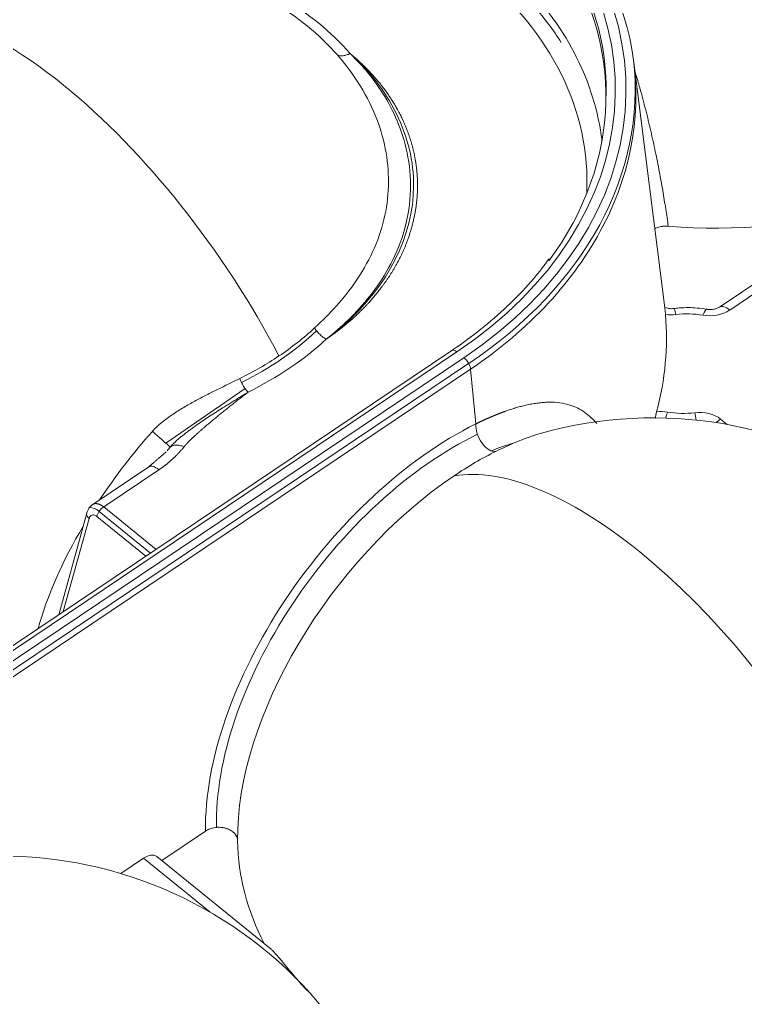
# Model space of a CAD drawing. Header units: millimetres. Extents: x 409 to 2276, y 1039 to 1674.
# Drawn here: x 2085.3 to 2122.8, y 1366.3 to 1416.8 of the extents above; entities that cross this region are included whole.
import ezdxf

# ---------------------------------------------------------------- set-up
doc = ezdxf.new("R2010")
doc.units = ezdxf.units.MM
doc.layers.add('粗实线层', color=7, linetype='Continuous', lineweight=35)

msp = doc.modelspace()

# ---------------------------------------------------------------- linework, layer by layer
at = {"layer": '粗实线层', "lineweight": 20}
for p, q in [((2118.65, 1401.916), (2117.049, 1414.597)), ((2122.005, 1401.801), (2133.377, 1409.444)), ((2130.303, 1407.882), (2121.48, 1401.953)), ((2107.634, 1399.709), (2069.441, 1374.039)), ((2069.706, 1373.966), (2107.896, 1399.632)), ((2070.067, 1373.667), (2108.261, 1399.337)), ((2108.506, 1399.037), (2070.312, 1373.367)), ((2070.413, 1373.079), (2108.607, 1398.748)), ((2108.607, 1398.748), (2108.878, 1395.915)), ((2096.948, 1397.745), (2092.839, 1394.923)), ((2121.533, 1396.162), (2121.874, 1395.886)), ((2091.968, 1393.696), (2089.013, 1391.709)), ((2092.493, 1393.544), (2089.633, 1391.621)), ((2089.633, 1391.621), (2092.34, 1389.43)), ((2088.759, 1391.305), (2087.307, 1386.047)), ((2087.547, 1386.209), (2088.875, 1391.016)), ((2089.283, 1391.127), (2091.815, 1389.077)), ((2089.399, 1391.385), (2092.052, 1389.236)), ((2092.633, 1373.342), (2094.898, 1374.865)), ((2090.521, 1372.674), (2091.697, 1373.465)), ((2095.141, 1370.676), (2091.697, 1373.465)), ((2098.287, 1368.764), (2092.376, 1373.55))]:
    msp.add_line(p, q, dxfattribs=at)
for centre, start, end in [((2088.27, 1398.844), 69.9645, 123.9045), ((2118.054, 1374.728), 4.7353, 105.6172), ((2084.353, 1352.078), 4.7353, 104.5238)]:
    msp.add_arc(centre, 21.5, start, end, dxfattribs=at)
for centre, major_axis, ratio, start_param, end_param in [((2121.971, 1421.494), (11.993, -17.844), 0.431052, 0.689641, 2.190613), ((2091.83, 1412.642), (-24.797, -1.2), 0.734481, 2.259038, 3.829834), ((2091.83, 1412.642), (-24.246, -1.174), 0.734481, 2.259038, 3.829834), ((2091.83, 1412.642), (23.773, 1.151), 0.734481, 6.21723, 6.966344), ((2091.845, 1412.32), (-25.296, -1.225), 0.734481, 2.736903, 3.734285), ((2091.845, 1412.32), (-23.748, -1.15), 0.734481, 2.601619, 3.574653), ((2092.031, 1408.475), (23.451, 1.135), 0.734481, 0.187771, 0.688241), ((2092.059, 1407.897), (23.406, 1.133), 0.734481, 0.462516, 0.697504), ((2092.059, 1407.897), (22.553, 1.092), 0.734481, 6.213027, 6.971427), ((2088.27, 1398.844), (-11.993, 17.844), 0.431052, 5.332205, 6.283165), ((2087.827, 1407.995), (17.185, 0.832), 0.734481, 0.526549, 0.842635), ((2087.815, 1408.236), (16.421, 0.795), 0.734481, 0.526549, 0.842635), ((2092.059, 1407.897), (23.406, 1.133), 0.734481, 0.399974, 0.462516), ((2091.83, 1412.642), (25.271, 1.223), 0.734481, 5.397016, 6.331291), ((2088.27, 1398.844), (11.993, -17.844), 0.431052, 1.320113, 2.190613), ((2092.031, 1408.475), (23.451, 1.135), 0.734481, 0.054572, 0.187771), ((2121.954, 1421.832), (-21.469, -1.039), 0.734481, 1.389213, 1.877077), ((2091.845, 1412.32), (-25.296, -1.225), 0.734481, 2.259038, 2.736903), ((2119.245, 1400.887), (-0.126, 0.992), 0.071717, 5.455486, 6.282681), ((2119.705, 1399.029), (3.496, 0.169), 0.734481, 1.270606, 1.676674), ((2120.653, 1400.854), (0.174, 0.985), 0.200672, 0.000582, 0.847656), ((2121.013, 1402.605), (-1.498, -0.073), 0.734481, 1.270606, 2.259038), ((2122.038, 1401.123), (-0.558, 0.83), 0.431052, 5.332205, 6.27272), ((2092.453, 1399.763), (-26.265, -1.271), 0.734481, 2.908531, 3.169223), ((2119.001, 1402.651), (-1.498, -0.073), 0.734481, 1.321242, 1.676674), ((2087.827, 1407.995), (-16.421, -0.795), 0.734481, 2.110442, 2.430223), ((2087.815, 1408.236), (16.421, 0.795), 0.734481, 5.40063, 5.562323), ((2087.827, 1407.995), (17.185, 0.832), 0.734481, 5.246237, 5.562323), ((2107.913, 1399.294), (-0.279, 0.415), 0.431052, 5.332205, 6.283175), ((2087.815, 1408.236), (16.421, 0.795), 0.734481, 5.246237, 5.40063), ((2108.277, 1398.998), (-0.279, 0.415), 0.431052, 3.813769, 5.332205), ((2097.064, 1398.23), (0.442, -0.897), 0.34532, 4.513815, 5.384315), ((2118.398, 1395.453), (1.498, 0.073), 0.734481, 1.270606, 1.651722), ((2118.823, 1395.848), (0.174, 0.985), 0.200672, 0.847656, 1.221432), ((2119.705, 1399.029), (-3.496, -0.169), 0.734481, 1.270606, 1.676674), ((2120.41, 1395.407), (1.498, 0.073), 0.734481, 0.688241, 1.676674), ((2120.231, 1395.816), (-0.126, 0.992), 0.071717, 5.008716, 5.455486), ((2121.566, 1395.484), (0.629, 0.777), 0.524149, 1.04008, 1.344668), ((2107.767, 1382.525), (-10.34, -13.641), 0.56187, 3.988093, 5.657964), ((2109.537, 1395.415), (-0.445, 0.896), 0.548126, 0.736604, 3.013746), ((2097.777, 1390.494), (10.565, 12.03), 0.471637, 1.566387, 1.848816), ((2107.767, 1382.525), (9.88, 13.035), 0.56187, 0.835982, 2.528446), ((2108.854, 1381.701), (-9.88, -13.035), 0.56187, 3.988093, 4.164271), ((2092.526, 1392.866), (0.558, -0.83), 0.431052, 2.190613, 3.14158), ((2118.054, 1374.728), (-11.993, 17.844), 0.431052, 5.332205, 6.090911), ((2108.854, 1381.701), (-9.88, -13.035), 0.56187, 4.164271, 5.65967), ((2089.178, 1390.615), (0.366, -0.948), 0.608435, 2.248212, 3.001255), ((2089.649, 1391.282), (0.315, 0.389), 0.524149, 1.04008, 2.349077), ((2089.241, 1391.172), (-0.482, 0.133), 0.631853, 0.000008, 0.898578), ((2097.777, 1390.494), (10.565, 12.03), 0.471637, 1.952793, 2.371053), ((2118.054, 1374.728), (11.993, -17.844), 0.431052, 0.643074, 2.190613), ((2118.038, 1375.067), (-21.469, -1.039), 0.734481, 6.262072, 6.608025), ((2091.764, 1372.759), (-0.603, -0.798), 0.562222, 3.123034, 4.163097), ((2084.353, 1352.078), (-11.993, 17.844), 0.431052, 3.784667, 5.332205)]:
    msp.add_ellipse(centre, major_axis=major_axis, ratio=ratio, start_param=start_param, end_param=end_param, dxfattribs=at)
for points, degree, knots in [([(2101.718, 1414.984), (2102.054, 1414.599), (2102.775, 1413.667), (2103.632, 1412.118), (2104.206, 1410.375), (2104.417, 1408.63), (2104.273, 1406.901), (2103.775, 1405.208), (2102.918, 1403.559), (2101.81, 1402.115), (2100.936, 1401.241), (2100.537, 1400.872)], 3, [0, 0, 0, 0, 0.091118, 0.211535, 0.328064, 0.442818, 0.5569, 0.671512, 0.788047, 0.908701, 1, 1, 1, 1]), ([(2102.377, 1415.057), (2102.709, 1414.729), (2103.373, 1414.017), (2104.236, 1412.796), (2104.96, 1411.345), (2105.451, 1409.637), (2105.567, 1407.718), (2105.211, 1405.78), (2104.457, 1404.023), (2103.471, 1402.549), (2102.365, 1401.324), (2101.547, 1400.616), (2101.14, 1400.289)], 3, [0, 0, 0, 0, 0.076224, 0.16117, 0.256698, 0.364347, 0.486915, 0.614889, 0.729119, 0.83015, 0.919782, 1, 1, 1, 1]), ([(2102.377, 1415.057), (2102.739, 1414.749), (2103.023, 1414.479), (2103.363, 1414.155), (2103.652, 1413.827), (2104.302, 1413.087), (2104.78, 1412.243), (2105.328, 1411.274), (2105.599, 1410.25), (2105.752, 1409.671), (2105.817, 1409.074), (2105.887, 1408.428), (2105.85, 1407.794), (2105.812, 1407.145), (2105.661, 1406.473), (2105.516, 1405.83), (2105.28, 1405.229), (2105.061, 1404.673), (2104.754, 1404.126), (2104.472, 1403.625), (2104.126, 1403.146), (2103.495, 1402.274), (2102.688, 1401.521), (2102.329, 1401.188), (2101.917, 1400.864), (2101.567, 1400.588), (2101.14, 1400.289)], 2, [0, 0, 0, 0.0625, 0.0625, 0.125, 0.125, 0.25, 0.25, 0.375, 0.375, 0.4375, 0.4375, 0.5, 0.5, 0.5625, 0.5625, 0.625, 0.625, 0.6875, 0.6875, 0.75, 0.75, 0.875, 0.875, 0.9375, 0.9375, 1, 1, 1]), ([(2101.38, 1400.485), (2101.389, 1400.492), (2101.399, 1400.498), (2101.486, 1400.563), (2101.562, 1400.622), (2101.937, 1400.923), (2102.222, 1401.173), (2104.634, 1403.504), (2105.795, 1406.138), (2105.577, 1409.952), (2105.196, 1411.211), (2104.209, 1412.976), (2103.814, 1413.538), (2103.114, 1414.337), (2102.87, 1414.599), (2102.588, 1414.846), (2102.584, 1414.85), (2102.58, 1414.854)], 3, [0, 0, 0, 0, 0.001785, 0.001785, 0.017127, 0.017127, 0.078496, 0.078496, 0.569443, 0.569443, 0.814917, 0.814917, 0.937654, 0.937654, 0.999022, 0.999022, 1, 1, 1, 1]), ([(2101.718, 1414.984), (2101.76, 1414.966), (2101.806, 1414.953), (2101.906, 1414.941), (2101.96, 1414.941), (2102.074, 1414.953), (2102.133, 1414.966), (2102.254, 1415.003), (2102.315, 1415.027), (2102.377, 1415.057)], 3, [0, 0, 0, 0, 0.25, 0.25, 0.5, 0.5, 0.75, 0.75, 1, 1, 1, 1]), ([(2118.828, 1406.135), (2118.788, 1406.425), (2118.744, 1406.723), (2118.648, 1407.336), (2118.597, 1407.65), (2118.486, 1408.295), (2118.426, 1408.624), (2118.299, 1409.297), (2118.231, 1409.641), (2118.085, 1410.34), (2118.007, 1410.695), (2117.841, 1411.417), (2117.753, 1411.783), (2117.565, 1412.524), (2117.465, 1412.899), (2117.285, 1413.536), (2117.208, 1413.797), (2117.129, 1414.059)], 3, [0, 0, 0, 0, 0.130098, 0.130098, 0.260196, 0.260196, 0.390295, 0.390295, 0.520393, 0.520393, 0.650491, 0.650491, 0.780589, 0.780589, 0.910688, 0.910688, 1, 1, 1, 1]), ([(2118.828, 1406.135), (2118.786, 1406.139), (2118.703, 1406.142), (2118.62, 1406.138), (2118.558, 1406.132), (2118.537, 1406.129), (2118.495, 1406.123), (2118.475, 1406.12), (2118.414, 1406.108), (2118.334, 1406.088), (2118.258, 1406.062), (2118.202, 1406.039), (2118.183, 1406.032), (2118.154, 1406.018), (2118.143, 1406.012), (2118.132, 1406.007)], 3, [0, 0, 0, 0, 0.171969, 0.343938, 0.343938, 0.429922, 0.429922, 0.515907, 0.515907, 0.687876, 0.859845, 0.859845, 0.945829, 0.945829, 1, 1, 1, 1]), ([(2112.667, 1404.454), (2112.419, 1404.107), (2111.805, 1403.315), (2110.685, 1402.136), (2109.349, 1400.948), (2108.297, 1400.16), (2107.719, 1399.766), (2107.634, 1399.709)], 3, [0, 0, 0, 0, 0.195129, 0.454262, 0.71316, 0.958097, 1, 1, 1, 1]), ([(2118.683, 1401.567), (2118.678, 1401.618), (2118.674, 1401.663), (2118.669, 1401.724), (2118.667, 1401.743), (2118.664, 1401.77), (2118.664, 1401.778), (2118.662, 1401.795), (2118.661, 1401.803), (2118.658, 1401.841), (2118.655, 1401.866), (2118.652, 1401.894), (2118.651, 1401.902), (2118.65, 1401.913), (2118.65, 1401.916), (2118.649, 1401.921), (2118.649, 1401.923), (2118.648, 1401.933), (2118.647, 1401.936), (2118.647, 1401.931), (2118.647, 1401.93), (2118.648, 1401.928)], 3, [0, 0, 0, 0, 0.188775, 0.188775, 0.283162, 0.283162, 0.330356, 0.330356, 0.37755, 0.37755, 0.566324, 0.566324, 0.660712, 0.660712, 0.707906, 0.707906, 0.755099, 0.755099, 0.943874, 0.943874, 1, 1, 1, 1]), ([(2119.119, 1401.879), (2119.072, 1401.873), (2118.964, 1401.866), (2118.793, 1401.884), (2118.697, 1401.913), (2118.653, 1401.931)], 3, [0, 0, 0, 0, 0.271593, 0.636668, 1, 1, 1, 1]), ([(2120.827, 1401.839), (2120.66, 1401.868), (2120.19, 1401.929), (2119.611, 1401.931), (2119.212, 1401.89), (2119.119, 1401.879)], 3, [0, 0, 0, 0, 0.298575, 0.83638, 1, 1, 1, 1]), ([(2121.48, 1401.953), (2121.457, 1401.936), (2121.394, 1401.901), (2121.252, 1401.849), (2121.069, 1401.82), (2120.922, 1401.824), (2120.845, 1401.836), (2120.827, 1401.839)], 3, [0, 0, 0, 0, 0.187791, 0.428128, 0.672802, 0.922398, 1, 1, 1, 1]), ([(2100.537, 1400.872), (2100.572, 1400.818), (2100.612, 1400.762), (2100.702, 1400.653), (2100.751, 1400.599), (2100.856, 1400.496), (2100.912, 1400.448), (2101.025, 1400.361), (2101.083, 1400.322), (2101.14, 1400.289)], 3, [0, 0, 0, 0, 0.25, 0.25, 0.5, 0.5, 0.75, 0.75, 1, 1, 1, 1]), ([(2096.674, 1398.258), (2096.295, 1398.071), (2095.91, 1397.886), (2095.327, 1397.6), (2095.133, 1397.503), (2094.743, 1397.304), (2094.548, 1397.202), (2094.16, 1396.991), (2093.773, 1396.772), (2093.391, 1396.534), (2093.111, 1396.345), (2093.018, 1396.28), (2092.834, 1396.146), (2092.699, 1396.042), (2092.567, 1395.932), (2092.48, 1395.856), (2092.436, 1395.818), (2092.309, 1395.7), (2092.227, 1395.618), (2092.15, 1395.53)], 3, [0, 0, 0, 0, 0.25, 0.25, 0.375, 0.375, 0.5, 0.5, 0.625, 0.75, 0.75, 0.8125, 0.8125, 0.875, 0.90625, 0.90625, 0.9375, 0.9375, 1, 1, 1, 1]), ([(2097.097, 1397.552), (2097.065, 1397.533), (2097.002, 1397.494), (2096.905, 1397.434), (2096.808, 1397.375), (2096.71, 1397.314), (2096.611, 1397.254), (2096.511, 1397.192), (2096.41, 1397.13), (2096.308, 1397.067), (2096.205, 1397.004), (2096.102, 1396.939), (2095.997, 1396.874), (2095.892, 1396.809), (2095.596, 1396.623), (2095.132, 1396.327), (2094.639, 1395.996), (2094.313, 1395.765), (2094.132, 1395.633), (2093.964, 1395.508), (2093.811, 1395.389), (2093.686, 1395.288), (2093.585, 1395.205), (2093.503, 1395.135), (2093.425, 1395.066), (2093.361, 1395.007), (2093.312, 1394.961), (2093.28, 1394.929), (2093.253, 1394.903), (2093.232, 1394.883), (2093.213, 1394.863), (2093.193, 1394.842), (2093.17, 1394.819), (2093.147, 1394.794), (2093.124, 1394.769), (2093.101, 1394.743), (2093.085, 1394.725), (2093.078, 1394.716)], 3, [0, 0, 0, 0, 0.0233, 0.046798, 0.070494, 0.094388, 0.118482, 0.142775, 0.167268, 0.191961, 0.216854, 0.241948, 0.267244, 0.292744, 0.318448, 0.482238, 0.630328, 0.678671, 0.723799, 0.765709, 0.804401, 0.840078, 0.861666, 0.882743, 0.90347, 0.923933, 0.934354, 0.943186, 0.950434, 0.956208, 0.960598, 0.966792, 0.973085, 0.979548, 0.986234, 0.993111, 1, 1, 1, 1]), ([(2097.097, 1397.552), (2096.512, 1397.106), (2095.935, 1396.643), (2095.314, 1396.146), (2094.85, 1395.747), (2094.454, 1395.407), (2094.178, 1395.143), (2094.054, 1395.025), (2093.947, 1394.912), (2093.837, 1394.795), (2093.791, 1394.734)], 2, [0, 0, 0, 0.25, 0.25, 0.5, 0.5, 0.75, 0.75, 0.875, 0.875, 1, 1, 1]), ([(2108.878, 1395.915), (2108.89, 1395.92), (2108.913, 1395.932), (2108.948, 1395.949), (2108.983, 1395.966), (2109.017, 1395.982), (2109.052, 1395.999), (2109.087, 1396.015), (2109.121, 1396.032), (2109.156, 1396.048), (2109.19, 1396.064), (2109.224, 1396.08), (2109.259, 1396.096), (2109.293, 1396.111), (2109.327, 1396.127), (2109.361, 1396.143), (2109.395, 1396.158), (2109.429, 1396.173), (2109.463, 1396.188), (2109.497, 1396.203), (2109.531, 1396.218), (2109.564, 1396.233), (2109.598, 1396.247), (2109.631, 1396.262), (2109.665, 1396.276), (2109.698, 1396.291), (2109.732, 1396.305), (2109.765, 1396.319), (2109.798, 1396.332), (2109.832, 1396.346), (2109.865, 1396.36), (2109.898, 1396.373), (2109.931, 1396.387), (2109.964, 1396.4), (2109.996, 1396.413), (2110.029, 1396.426), (2110.062, 1396.439), (2110.095, 1396.452), (2110.127, 1396.464), (2110.16, 1396.477), (2110.192, 1396.489), (2110.225, 1396.501), (2110.257, 1396.513), (2110.289, 1396.525), (2110.321, 1396.537), (2110.354, 1396.549), (2110.386, 1396.56), (2110.492, 1396.599), (2110.671, 1396.66), (2110.919, 1396.738), (2111.161, 1396.807), (2111.416, 1396.872), (2111.683, 1396.93), (2111.959, 1396.978), (2112.227, 1397.012), (2112.613, 1397.042), (2113.097, 1397.032), (2113.612, 1396.938), (2114.054, 1396.781), (2114.433, 1396.574), (2114.767, 1396.318), (2114.992, 1396.091), (2115.105, 1395.96), (2115.129, 1395.93)], 3, [0, 0, 0, 0, 0.003744, 0.007489, 0.011234, 0.014979, 0.018725, 0.022472, 0.02622, 0.029969, 0.033718, 0.037469, 0.041221, 0.044973, 0.048728, 0.052483, 0.05624, 0.059998, 0.063758, 0.06752, 0.071284, 0.075049, 0.078816, 0.082585, 0.086356, 0.090129, 0.093905, 0.097683, 0.101463, 0.105245, 0.109031, 0.112818, 0.116609, 0.120402, 0.124198, 0.127996, 0.131798, 0.135603, 0.139411, 0.143222, 0.147037, 0.150855, 0.154676, 0.158501, 0.162329, 0.166161, 0.169996, 0.173836, 0.204462, 0.235251, 0.266239, 0.297462, 0.33596, 0.374748, 0.413885, 0.453429, 0.551101, 0.651003, 0.733824, 0.817838, 0.903394, 0.978887, 1, 1, 1, 1]), ([(2118.147, 1396.195), (2118.148, 1396.202), (2118.149, 1396.208), (2118.162, 1396.275), (2118.173, 1396.333), (2118.189, 1396.402), (2118.192, 1396.416), (2118.198, 1396.442), (2118.201, 1396.456), (2118.211, 1396.495), (2118.217, 1396.52), (2118.224, 1396.544)], 3, [0, 0, 0, 0, 0.052751, 0.052751, 0.526375, 0.526375, 0.644781, 0.644781, 0.763188, 0.763188, 1, 1, 1, 1]), ([(2092.15, 1395.53), (2092.196, 1395.489), (2092.245, 1395.446), (2092.348, 1395.355), (2092.401, 1395.308), (2092.509, 1395.213), (2092.563, 1395.165), (2092.668, 1395.073), (2092.719, 1395.028), (2092.813, 1394.946), (2092.856, 1394.909), (2092.931, 1394.843), (2092.963, 1394.815), (2093.015, 1394.77), (2093.035, 1394.752), (2093.064, 1394.727), (2093.073, 1394.72), (2093.078, 1394.716)], 3, [0, 0, 0, 0, 0.125, 0.125, 0.25, 0.25, 0.375, 0.375, 0.5, 0.5, 0.625, 0.625, 0.75, 0.75, 0.875, 0.875, 1, 1, 1, 1]), ([(2109.916, 1394.496), (2110.23, 1394.651), (2110.535, 1394.793), (2111.126, 1395.045), (2111.412, 1395.156), (2111.786, 1395.286), (2111.885, 1395.319), (2111.982, 1395.35)], 3, [0, 0, 0, 0, 0.422699, 0.422699, 0.845398, 0.845398, 1, 1, 1, 1]), ([(2093.791, 1394.734), (2093.516, 1394.384), (2093.166, 1394.068), (2092.852, 1393.785), (2092.493, 1393.544)], 2, [0, 0, 0, 0.5, 0.5, 1, 1, 1]), ([(2093.791, 1394.734), (2093.754, 1394.749), (2093.716, 1394.762), (2093.643, 1394.785), (2093.606, 1394.794), (2093.534, 1394.809), (2093.499, 1394.814), (2093.431, 1394.82), (2093.398, 1394.821), (2093.335, 1394.818), (2093.306, 1394.815), (2093.25, 1394.804), (2093.223, 1394.797), (2093.175, 1394.779), (2093.153, 1394.768), (2093.112, 1394.744), (2093.094, 1394.731), (2093.077, 1394.716)], 3, [0, 0, 0, 0, 0.125, 0.125, 0.25, 0.25, 0.375, 0.375, 0.5, 0.5, 0.625, 0.625, 0.75, 0.75, 0.875, 0.875, 1, 1, 1, 1]), ([(2089.063, 1391.737), (2089.049, 1391.73), (2088.985, 1391.692), (2088.895, 1391.592), (2088.804, 1391.444), (2088.767, 1391.335), (2088.753, 1391.279)], 3, [0, 0, 0, 0, 0.086867, 0.404407, 0.709909, 1, 1, 1, 1]), ([(2089.06, 1391.741), (2089.061, 1391.742), (2089.064, 1391.744), (2089.068, 1391.746), (2089.072, 1391.749), (2089.077, 1391.752), (2089.081, 1391.755), (2089.089, 1391.759), (2089.101, 1391.765), (2089.117, 1391.772), (2089.134, 1391.779), (2089.151, 1391.784), (2089.168, 1391.788), (2089.186, 1391.791), (2089.204, 1391.793), (2089.222, 1391.794), (2089.241, 1391.794), (2089.259, 1391.793), (2089.278, 1391.791), (2089.298, 1391.789), (2089.317, 1391.785), (2089.336, 1391.781), (2089.356, 1391.775), (2089.376, 1391.769), (2089.396, 1391.762), (2089.416, 1391.754), (2089.436, 1391.746), (2089.456, 1391.736), (2089.476, 1391.726), (2089.496, 1391.715), (2089.515, 1391.704), (2089.535, 1391.692), (2089.555, 1391.679), (2089.575, 1391.665), (2089.594, 1391.651), (2089.614, 1391.637), (2089.627, 1391.626), (2089.633, 1391.621)], 3, [0, 0, 0, 0, 0.00646, 0.017102, 0.027591, 0.037928, 0.048113, 0.058145, 0.09307, 0.127817, 0.162385, 0.196777, 0.230991, 0.265028, 0.298888, 0.332573, 0.366082, 0.399415, 0.432574, 0.465558, 0.498368, 0.531004, 0.563467, 0.595757, 0.627875, 0.65982, 0.691594, 0.723197, 0.754629, 0.785891, 0.816984, 0.847907, 0.878661, 0.909247, 0.939665, 0.969916, 1, 1, 1, 1]), ([(2096.557, 1374.361), (2096.556, 1374.396), (2096.548, 1374.465), (2096.527, 1374.532), (2096.51, 1374.574), (2096.506, 1374.582), (2096.498, 1374.598), (2096.494, 1374.607), (2096.481, 1374.631), (2096.472, 1374.647), (2096.442, 1374.693), (2096.419, 1374.723), (2096.38, 1374.766), (2096.366, 1374.78), (2096.337, 1374.807), (2096.322, 1374.82), (2096.274, 1374.859), (2096.207, 1374.906), (2096.13, 1374.946), (2096.08, 1374.968), (2096.07, 1374.972), (2096.049, 1374.981), (2096.018, 1374.993), (2095.986, 1375.003), (2095.921, 1375.023), (2095.876, 1375.034), (2095.808, 1375.047), (2095.785, 1375.05), (2095.738, 1375.056), (2095.714, 1375.059), (2095.644, 1375.064), (2095.597, 1375.065), (2095.526, 1375.063), (2095.49, 1375.061), (2095.455, 1375.058), (2095.431, 1375.055), (2095.419, 1375.054), (2095.36, 1375.046), (2095.268, 1375.028), (2095.179, 1375.001), (2095.114, 1374.977), (2095.093, 1374.969), (2095.051, 1374.951), (2095.031, 1374.941), (2094.972, 1374.911), (2094.934, 1374.889), (2094.898, 1374.865)], 3, [0, 0, 0, 0, 0.0625, 0.125, 0.125, 0.140625, 0.140625, 0.15625, 0.15625, 0.1875, 0.1875, 0.25, 0.25, 0.28125, 0.28125, 0.3125, 0.3125, 0.375, 0.4375, 0.4375, 0.453125, 0.453125, 0.46875, 0.5, 0.5, 0.5625, 0.5625, 0.59375, 0.59375, 0.625, 0.625, 0.6875, 0.6875, 0.71875, 0.734375, 0.734375, 0.75, 0.75, 0.8125, 0.875, 0.875, 0.90625, 0.90625, 0.9375, 0.9375, 1, 1, 1, 1]), ([(2098.286, 1368.765), (2098.288, 1368.763), (2098.29, 1368.761), (2098.31, 1368.744), (2098.329, 1368.728), (2098.384, 1368.676), (2098.422, 1368.637), (2098.501, 1368.552), (2098.541, 1368.507), (2098.603, 1368.435), (2098.624, 1368.411), (2098.666, 1368.362), (2098.687, 1368.337), (2098.751, 1368.261), (2098.795, 1368.209), (2098.883, 1368.103), (2098.927, 1368.049), (2099.062, 1367.885), (2099.155, 1367.773), (2099.345, 1367.545), (2099.442, 1367.429), (2099.641, 1367.195), (2099.743, 1367.078), (2099.952, 1366.842), (2100.059, 1366.723), (2100.168, 1366.606)], 3, [0, 0, 0, 0, 0.004957, 0.004957, 0.04181, 0.04181, 0.115517, 0.115517, 0.189224, 0.189224, 0.226077, 0.226077, 0.262931, 0.262931, 0.336638, 0.336638, 0.410345, 0.410345, 0.557759, 0.557759, 0.705172, 0.705172, 0.852586, 0.852586, 1, 1, 1, 1])]:
    msp.add_open_spline(points, degree=degree, knots=knots, dxfattribs=at)
for points, degree in [([(2111.982, 1395.35), (2112.079, 1395.38), (2112.175, 1395.409), (2112.27, 1395.435)], 3), ([(2093.077, 1394.716), (2093.025, 1394.653), (2092.971, 1394.59), (2092.917, 1394.528)], 3), ([(2110.831, 1394.919), (2110.464, 1394.82), (2110.075, 1394.687), (2109.668, 1394.521)], 3), ([(2092.865, 1394.468), (2091.96, 1393.69)], 1), ([(2088.875, 1391.016), (2088.88, 1391.034), (2088.892, 1391.068), (2088.916, 1391.112), (2088.947, 1391.151), (2088.988, 1391.184), (2089.042, 1391.206), (2089.111, 1391.21), (2089.194, 1391.188), (2089.253, 1391.152), (2089.283, 1391.127)], 3)]:
    msp.add_open_spline(points, degree=degree, dxfattribs=at)

doc.saveas('drawing.dxf')
